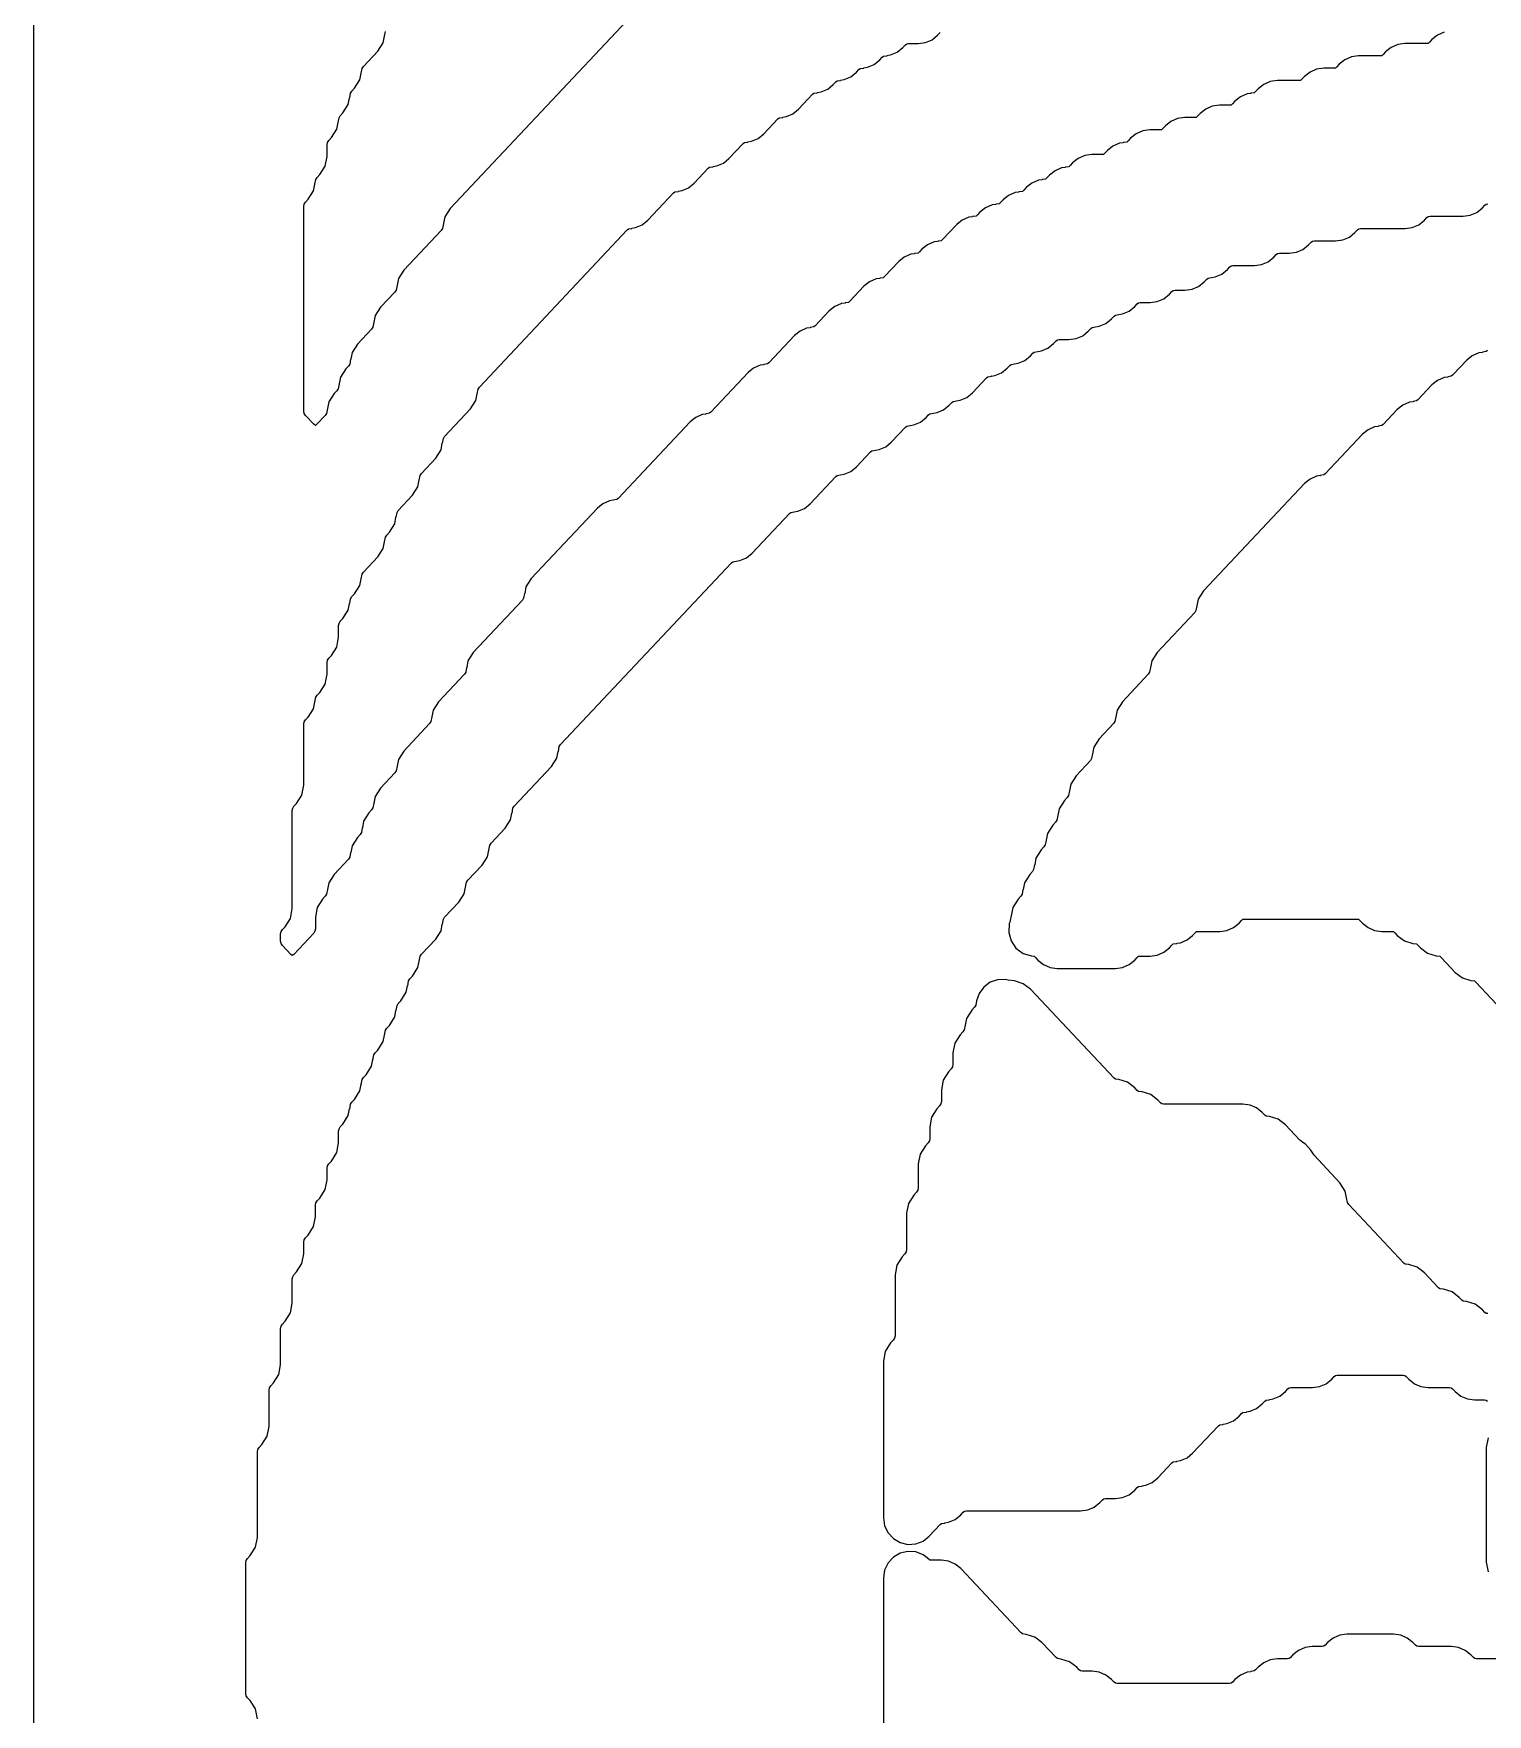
# Model space of a CAD drawing. Header units: millimetres. Extents: x 10 to 410, y 18 to 283.
# Drawn here: x 148 to 175.4, y 83.65 to 115.33 of the extents above; entities that cross this region are included whole.
import ezdxf

# ---------------------------------------------------------------- set-up
doc = ezdxf.new("R2010")
doc.units = ezdxf.units.MM
doc.layers.add('CUT', color=1, linetype='Continuous')

msp = doc.modelspace()

# ---------------------------------------------------------------- linework, layer by layer
at = {"layer": 'CUT'}
msp.add_lwpolyline([(190.134, 21), (198.134, 21), (198.134, 24), (211.2679, 24), (211.2679, 144), (198.134, 144), (198.134, 147), (190.134, 147), (190.134, 144), (169.134, 144), (169.134, 147), (161.134, 147), (161.134, 144), (148, 144), (148, 24), (161.134, 24), (161.134, 21), (169.134, 21), (169.134, 24), (190.134, 24)], close=True, dxfattribs=at)
for points in [[(159.2792, 115.6765), (155.8494, 112.0282), (155.7488, 111.8699), (155.7249, 111.7448), (155.7225, 111.7452), (155.7053, 111.6548), (155.6813, 111.617), (154.9756, 110.8663), (154.875, 110.7081), (154.8511, 110.5829), (154.8487, 110.5834), (154.8315, 110.493), (154.8075, 110.4552), (154.5387, 110.1692), (154.4381, 110.011), (154.4142, 109.8858), (154.4118, 109.8863), (154.3946, 109.7959), (154.3706, 109.7581), (154.1018, 109.4722), (154.0012, 109.3139), (153.9773, 109.1887), (153.9749, 109.1892), (153.9577, 109.0988), (153.9337, 109.061), (153.8833, 109.0074), (153.7828, 108.8491), (153.7589, 108.724), (153.7565, 108.7245), (153.7392, 108.634), (153.7152, 108.5962), (153.6649, 108.5427), (153.5643, 108.3844), (153.5404, 108.2593), (153.538, 108.2597), (153.5208, 108.1693), (153.4968, 108.1315), (153.3387, 107.9634), (153.3107, 107.942), (153.2827, 107.9634), (153.1246, 108.1315), (153.1006, 108.1693), (153.0923, 108.2133), (153.0923, 112.0689), (153.1006, 112.1129), (153.1246, 112.1506), (153.175, 112.2042), (153.2755, 112.3625), (153.2994, 112.4876), (153.3018, 112.4872), (153.3191, 112.5776), (153.3431, 112.6154), (153.3934, 112.6689), (153.494, 112.8272), (153.5292, 113.0114), (153.5292, 113.2307), (153.5375, 113.2747), (153.5616, 113.3125), (153.6119, 113.366), (153.7124, 113.5243), (153.7363, 113.6494), (153.7387, 113.649), (153.756, 113.7394), (153.78, 113.7772), (153.8303, 113.8308), (153.9309, 113.989), (153.9548, 114.1142), (153.9572, 114.1137), (153.9744, 114.2041), (153.9985, 114.2419), (154.0488, 114.2955), (154.1493, 114.4538), (154.1732, 114.5789), (154.1756, 114.5784), (154.1929, 114.6689), (154.2169, 114.7067), (154.4857, 114.9926), (154.5862, 115.1509), (154.6101, 115.276), (154.6125, 115.2755), (154.6298, 115.366)], [(174.5822, 115.3509), (174.4577, 115.2971), (174.3523, 115.2118), (174.3053, 115.1617), (174.28, 115.1413), (174.2479, 115.1369), (173.8428, 115.1369), (173.7084, 115.1185), (173.5839, 115.0647), (173.4785, 114.9794), (173.4315, 114.9294), (173.4062, 114.909), (173.3741, 114.9046), (172.969, 114.9046), (172.8346, 114.8862), (172.7101, 114.8323), (172.6047, 114.747), (172.5577, 114.697), (172.5324, 114.6766), (172.5003, 114.6722), (172.3136, 114.6722), (172.1793, 114.6538), (172.0548, 114.6), (171.9493, 114.5147), (171.9023, 114.4647), (171.8771, 114.4442), (171.8449, 114.4398), (171.4398, 114.4398), (171.3055, 114.4214), (171.181, 114.3676), (171.0755, 114.2823), (171.0285, 114.2323), (171.0033, 114.2119), (170.9374, 114.2028), (170.938, 114.1986), (170.8686, 114.1891), (170.7441, 114.1352), (170.6386, 114.0499), (170.5916, 113.9999), (170.5664, 113.9795), (170.5342, 113.9751), (170.3476, 113.9751), (170.2132, 113.9567), (170.0887, 113.9029), (169.9833, 113.8176), (169.9363, 113.7676), (169.911, 113.7471), (169.8789, 113.7427), (169.6922, 113.7427), (169.5579, 113.7243), (169.4334, 113.6705), (169.3279, 113.5852), (169.2809, 113.5352), (169.2557, 113.5148), (169.2235, 113.5104), (169.0369, 113.5104), (168.9025, 113.492), (168.778, 113.4382), (168.6726, 113.3529), (168.6256, 113.3028), (168.6003, 113.2824), (168.5344, 113.2734), (168.535, 113.2691), (168.4656, 113.2596), (168.3411, 113.2058), (168.2357, 113.1205), (168.1887, 113.0705), (168.1634, 113.05), (168.1313, 113.0456), (167.9446, 113.0456), (167.8103, 113.0272), (167.6858, 112.9734), (167.5803, 112.8881), (167.5333, 112.8381), (167.5081, 112.8177), (167.4422, 112.8087), (167.4428, 112.8044), (167.3734, 112.7949), (167.2489, 112.7411), (167.1434, 112.6558), (167.0964, 112.6057), (167.0712, 112.5853), (167.0053, 112.5763), (167.0059, 112.572), (166.9365, 112.5625), (166.812, 112.5087), (166.7065, 112.4234), (166.6595, 112.3734), (166.6343, 112.3529), (166.5684, 112.3439), (166.5689, 112.3397), (166.4996, 112.3302), (166.3751, 112.2763), (166.2696, 112.191), (166.2226, 112.141), (166.1974, 112.1206), (166.1315, 112.1116), (166.132, 112.1073), (166.0627, 112.0978), (165.9382, 112.044), (165.8327, 111.9587), (165.7857, 111.9086), (165.7605, 111.8882), (165.6946, 111.8792), (165.6951, 111.8749), (165.6258, 111.8654), (165.5013, 111.8116), (165.3958, 111.7263), (165.1304, 111.4439), (165.1051, 111.4235), (165.0392, 111.4145), (165.0398, 111.4102), (164.9704, 111.4007), (164.8459, 111.3469), (164.7405, 111.2616), (164.6935, 111.2115), (164.6682, 111.1911), (164.6023, 111.1821), (164.6029, 111.1778), (164.5335, 111.1683), (164.409, 111.1145), (164.3036, 111.0292), (164.0381, 110.7468), (164.0129, 110.7264), (163.947, 110.7174), (163.9475, 110.7131), (163.8782, 110.7036), (163.7537, 110.6498), (163.6482, 110.5645), (163.3828, 110.2821), (163.3575, 110.2617), (163.2916, 110.2526), (163.2922, 110.2484), (163.2228, 110.2389), (163.0983, 110.185), (162.9929, 110.0997), (162.7274, 109.8173), (162.7022, 109.7969), (162.6363, 109.7879), (162.6368, 109.7836), (162.5675, 109.7741), (162.443, 109.7203), (162.3375, 109.635), (161.8536, 109.1203), (161.8284, 109.0998), (161.7625, 109.0908), (161.763, 109.0865), (161.6937, 109.077), (161.5692, 109.0232), (161.4637, 108.9379), (160.7613, 108.1908), (160.7361, 108.1704), (160.6702, 108.1614), (160.6708, 108.1571), (160.6014, 108.1476), (160.4769, 108.0938), (160.3715, 108.0085), (159.0137, 106.5642), (158.9885, 106.5438), (158.9226, 106.5348), (158.9232, 106.5305), (158.8538, 106.521), (158.7293, 106.4672), (158.6239, 106.3819), (157.3785, 105.0572), (157.278, 104.8989), (157.2541, 104.7738), (157.2517, 104.7743), (157.2344, 104.6838), (157.2104, 104.646), (156.2863, 103.663), (156.1857, 103.5047), (156.1618, 103.3796), (156.1594, 103.3801), (156.1422, 103.2896), (156.1182, 103.2518), (155.6309, 102.7336), (155.5304, 102.5753), (155.5065, 102.4501), (155.5041, 102.4506), (155.4868, 102.3602), (155.4628, 102.3224), (154.9756, 101.8041), (154.875, 101.6458), (154.8511, 101.5207), (154.8487, 101.5211), (154.8315, 101.4307), (154.8075, 101.3929), (154.5387, 101.107), (154.4381, 100.9487), (154.4142, 100.8236), (154.4118, 100.824), (154.3946, 100.7336), (154.3706, 100.6958), (154.3202, 100.6423), (154.2197, 100.484), (154.1958, 100.3589), (154.1934, 100.3593), (154.1761, 100.2689), (154.1521, 100.2311), (154.1018, 100.1775), (154.0012, 100.0193), (153.9773, 99.8941), (153.9749, 99.8946), (153.9577, 99.8042), (153.9337, 99.7664), (153.6649, 99.4805), (153.5643, 99.3222), (153.5404, 99.197), (153.538, 99.1975), (153.5208, 99.1071), (153.4968, 99.0693), (153.4464, 99.0157), (153.3459, 98.8574), (153.3107, 98.6732), (153.3107, 98.4539), (153.3023, 98.41), (153.2783, 98.3722), (152.9018, 97.9717), (152.8738, 97.9503), (152.8458, 97.9717), (152.6877, 98.1398), (152.6637, 98.1776), (152.6554, 98.2216), (152.6554, 98.3593), (152.6637, 98.4033), (152.6877, 98.4411), (152.7381, 98.4947), (152.8386, 98.6529), (152.8738, 98.8371), (152.8738, 100.683), (152.8822, 100.727), (152.9062, 100.7648), (152.9565, 100.8183), (153.0571, 100.9766), (153.0923, 101.1608), (153.0923, 102.3095), (153.1006, 102.3535), (153.1246, 102.3913), (153.175, 102.4449), (153.2755, 102.6031), (153.2994, 102.7283), (153.3018, 102.7278), (153.3191, 102.8183), (153.3431, 102.856), (153.3934, 102.9096), (153.494, 103.0679), (153.5292, 103.2521), (153.5292, 103.4714), (153.5375, 103.5153), (153.5616, 103.5531), (153.6119, 103.6067), (153.7124, 103.765), (153.7476, 103.9492), (153.7476, 104.1685), (153.756, 104.2124), (153.78, 104.2502), (153.8303, 104.3038), (153.9309, 104.4621), (153.9548, 104.5872), (153.9572, 104.5867), (153.9744, 104.6772), (153.9985, 104.715), (154.0488, 104.7685), (154.1493, 104.9268), (154.1732, 105.0519), (154.1756, 105.0515), (154.1929, 105.1419), (154.2169, 105.1797), (154.4857, 105.4656), (154.5862, 105.6239), (154.6101, 105.749), (154.6125, 105.7486), (154.6298, 105.839), (154.6538, 105.8768), (154.7041, 105.9303), (154.8047, 106.0886), (154.8286, 106.2138), (154.831, 106.2133), (154.8482, 106.3037), (154.8723, 106.3415), (155.141, 106.6274), (155.2416, 106.7857), (155.2655, 106.9108), (155.2679, 106.9104), (155.2852, 107.0008), (155.3092, 107.0386), (155.5779, 107.3245), (155.6785, 107.4828), (155.7024, 107.6079), (155.7048, 107.6075), (155.7221, 107.6979), (155.7461, 107.7357), (156.2333, 108.254), (156.3338, 108.4123), (156.3577, 108.5374), (156.3601, 108.5369), (156.3774, 108.6274), (156.4014, 108.6652), (159.1855, 111.6266), (159.2108, 111.6471), (159.2767, 111.6561), (159.2761, 111.6603), (159.3455, 111.6698), (159.47, 111.7237), (159.5754, 111.809), (160.0593, 112.3237), (160.0846, 112.3441), (160.1505, 112.3532), (160.1499, 112.3574), (160.2193, 112.3669), (160.3438, 112.4208), (160.4492, 112.5061), (160.7147, 112.7885), (160.7399, 112.8089), (160.8058, 112.8179), (160.8052, 112.8222), (160.8746, 112.8317), (160.9991, 112.8855), (161.1046, 112.9708), (161.37, 113.2532), (161.3953, 113.2736), (161.4612, 113.2826), (161.4606, 113.2869), (161.53, 113.2964), (161.6545, 113.3502), (161.7599, 113.4355), (162.0254, 113.7179), (162.0506, 113.7383), (162.1165, 113.7474), (162.1159, 113.7516), (162.1853, 113.7611), (162.3098, 113.815), (162.4153, 113.9003), (162.6807, 114.1827), (162.706, 114.2031), (162.7719, 114.2121), (162.7713, 114.2164), (162.8407, 114.2259), (162.9652, 114.2797), (163.0706, 114.365), (163.1176, 114.415), (163.1429, 114.4354), (163.2088, 114.4445), (163.2082, 114.4487), (163.2776, 114.4582), (163.4021, 114.5121), (163.5075, 114.5974), (163.5545, 114.6474), (163.5798, 114.6678), (163.6457, 114.6768), (163.6451, 114.6811), (163.7145, 114.6906), (163.839, 114.7444), (163.9444, 114.8297), (163.9914, 114.8797), (164.0167, 114.9002), (164.0826, 114.9092), (164.082, 114.9135), (164.1514, 114.923), (164.2759, 114.9768), (164.3813, 115.0621), (164.4283, 115.1121), (164.4536, 115.1325), (164.4857, 115.1369), (164.6724, 115.1369), (164.8067, 115.1553), (164.9312, 115.2092), (165.0367, 115.2945), (165.0837, 115.3445)], [(152.2185, 83.5695), (152.1833, 83.7537), (152.0827, 83.912), (152.0324, 83.9655), (152.0084, 84.0033), (152, 84.0473), (152, 86.5087), (152.0084, 86.5527), (152.0324, 86.5905), (152.0827, 86.644), (152.1833, 86.8023), (152.2185, 86.9865), (152.2185, 88.6), (152.2268, 88.644), (152.2508, 88.6818), (152.3012, 88.7353), (152.4017, 88.8936), (152.4369, 89.0778), (152.4369, 89.7618), (152.4453, 89.8058), (152.4693, 89.8436), (152.5196, 89.8971), (152.6202, 90.0554), (152.6554, 90.2396), (152.6554, 90.9237), (152.6637, 90.9676), (152.6877, 91.0054), (152.7381, 91.059), (152.8386, 91.2173), (152.8738, 91.4014), (152.8738, 91.8531), (152.8822, 91.8971), (152.9062, 91.9349), (152.9565, 91.9884), (153.0571, 92.1467), (153.0923, 92.3309), (153.0923, 92.5502), (153.1006, 92.5942), (153.1246, 92.632), (153.175, 92.6855), (153.2755, 92.8438), (153.3107, 93.028), (153.3107, 93.2473), (153.3191, 93.2913), (153.3431, 93.3291), (153.3934, 93.3826), (153.494, 93.5409), (153.5292, 93.7251), (153.5292, 93.9444), (153.5375, 93.9884), (153.5616, 94.0262), (153.6119, 94.0797), (153.7124, 94.238), (153.7476, 94.4222), (153.7476, 94.6415), (153.756, 94.6855), (153.78, 94.7233), (153.8303, 94.7768), (153.9309, 94.9351), (153.9548, 95.0602), (153.9572, 95.0598), (153.9744, 95.1502), (153.9985, 95.188), (154.0488, 95.2415), (154.1493, 95.3998), (154.1732, 95.525), (154.1756, 95.5245), (154.1929, 95.6149), (154.2169, 95.6527), (154.2672, 95.7063), (154.3678, 95.8646), (154.3917, 95.9897), (154.3941, 95.9892), (154.4113, 96.0797), (154.4354, 96.1174), (154.4857, 96.171), (154.5862, 96.3293), (154.6101, 96.4544), (154.6125, 96.454), (154.6298, 96.5444), (154.6538, 96.5822), (154.7041, 96.6357), (154.8047, 96.794), (154.8286, 96.9191), (154.831, 96.9187), (154.8482, 97.0091), (154.8723, 97.0469), (154.9226, 97.1005), (155.0231, 97.2587), (155.047, 97.3839), (155.0494, 97.3834), (155.0667, 97.4739), (155.0907, 97.5116), (155.141, 97.5652), (155.2416, 97.7235), (155.2655, 97.8486), (155.2679, 97.8481), (155.2852, 97.9386), (155.3092, 97.9764), (155.5779, 98.2623), (155.6785, 98.4206), (155.7024, 98.5457), (155.7048, 98.5452), (155.7221, 98.6357), (155.7461, 98.6735), (156.0149, 98.9594), (156.1154, 99.1177), (156.1393, 99.2428), (156.1417, 99.2423), (156.159, 99.3328), (156.183, 99.3706), (156.4518, 99.6565), (156.5523, 99.8148), (156.5762, 99.9399), (156.5786, 99.9394), (156.5959, 100.0299), (156.6199, 100.0677), (156.8887, 100.3536), (156.9892, 100.5119), (157.0131, 100.637), (157.0155, 100.6365), (157.0328, 100.727), (157.0568, 100.7648), (157.7625, 101.5154), (157.863, 101.6737), (157.8869, 101.7988), (157.8893, 101.7984), (157.9066, 101.8888), (157.9306, 101.9266), (161.1516, 105.3528), (161.1768, 105.3732), (161.2427, 105.3822), (161.2421, 105.3865), (161.3115, 105.396), (161.436, 105.4498), (161.5415, 105.5351), (162.2438, 106.2822), (162.2691, 106.3027), (162.335, 106.3117), (162.3344, 106.3159), (162.4038, 106.3254), (162.5283, 106.3793), (162.6337, 106.4646), (163.1176, 106.9793), (163.1429, 106.9997), (163.2088, 107.0088), (163.2082, 107.013), (163.2776, 107.0225), (163.4021, 107.0764), (163.5075, 107.1617), (163.773, 107.4441), (163.7982, 107.4645), (163.8641, 107.4735), (163.8635, 107.4778), (163.9329, 107.4873), (164.0574, 107.5411), (164.1629, 107.6264), (164.4283, 107.9088), (164.4536, 107.9292), (164.5195, 107.9382), (164.5189, 107.9425), (164.5883, 107.952), (164.7128, 108.0058), (164.8182, 108.0911), (164.8652, 108.1412), (164.8905, 108.1616), (164.9564, 108.1706), (164.9558, 108.1749), (165.0252, 108.1844), (165.1497, 108.2382), (165.2551, 108.3235), (165.3021, 108.3735), (165.3274, 108.3939), (165.3933, 108.403), (165.3927, 108.4072), (165.4621, 108.4167), (165.5866, 108.4706), (165.692, 108.5559), (165.9575, 108.8383), (165.9827, 108.8587), (166.0486, 108.8677), (166.0481, 108.872), (166.1174, 108.8815), (166.2419, 108.9353), (166.3474, 109.0206), (166.3944, 109.0706), (166.4196, 109.091), (166.4855, 109.1001), (166.485, 109.1043), (166.5543, 109.1138), (166.6788, 109.1677), (166.7843, 109.253), (166.8313, 109.303), (166.8565, 109.3234), (166.9224, 109.3324), (166.9219, 109.3367), (166.9912, 109.3462), (167.1157, 109.4), (167.2212, 109.4853), (167.2682, 109.5353), (167.2934, 109.5558), (167.3256, 109.5602), (167.5122, 109.5602), (167.6466, 109.5786), (167.7711, 109.6324), (167.8765, 109.7177), (167.9235, 109.7677), (167.9488, 109.7881), (168.0147, 109.7972), (168.0141, 109.8014), (168.0835, 109.8109), (168.208, 109.8648), (168.3134, 109.9501), (168.3604, 110.0001), (168.3857, 110.0205), (168.4516, 110.0295), (168.451, 110.0338), (168.5204, 110.0433), (168.6449, 110.0971), (168.7503, 110.1824), (168.7973, 110.2324), (168.8226, 110.2529), (168.8547, 110.2573), (169.0414, 110.2573), (169.1757, 110.2757), (169.3002, 110.3295), (169.4057, 110.4148), (169.4527, 110.4648), (169.4779, 110.4852), (169.5101, 110.4896), (169.6967, 110.4896), (169.8311, 110.508), (169.9556, 110.5618), (170.061, 110.6471), (170.1081, 110.6972), (170.1333, 110.7176), (170.1992, 110.7266), (170.1986, 110.7309), (170.268, 110.7404), (170.3925, 110.7942), (170.4979, 110.8795), (170.545, 110.9295), (170.5702, 110.95), (170.6023, 110.9544), (171.0074, 110.9544), (171.1418, 110.9728), (171.2663, 111.0266), (171.3717, 111.1119), (171.4188, 111.1619), (171.444, 111.1823), (171.4761, 111.1867), (171.6628, 111.1867), (171.7972, 111.2051), (171.9216, 111.2589), (172.0271, 111.3442), (172.0741, 111.3943), (172.0993, 111.4147), (172.1315, 111.4191), (172.5366, 111.4191), (172.671, 111.4375), (172.7954, 111.4913), (172.9009, 111.5766), (172.9479, 111.6266), (172.9731, 111.6471), (173.0053, 111.6515), (173.8473, 111.6515), (173.9817, 111.6698), (174.1061, 111.7237), (174.2116, 111.809), (174.2586, 111.859), (174.2838, 111.8794), (174.316, 111.8838), (174.9395, 111.8838), (175.0739, 111.9022), (175.1984, 111.956), (175.3038, 112.0413), (175.3509, 112.0914), (175.3761, 112.1118), (175.4083, 112.1162)], [(175.3975, 109.3526), (175.3723, 109.3322), (175.3064, 109.3232), (175.307, 109.3189), (175.2376, 109.3094), (175.1131, 109.2556), (175.0077, 109.1703), (174.7422, 108.8879), (174.7169, 108.8675), (174.651, 108.8585), (174.6516, 108.8542), (174.5822, 108.8447), (174.4577, 108.7908), (174.3523, 108.7055), (174.0868, 108.4232), (174.0616, 108.4027), (173.9957, 108.3937), (173.9963, 108.3894), (173.9269, 108.3799), (173.8024, 108.3261), (173.6969, 108.2408), (173.4315, 107.9584), (173.4062, 107.938), (173.3403, 107.929), (173.3409, 107.9247), (173.2715, 107.9152), (173.147, 107.8614), (173.0416, 107.7761), (172.3392, 107.029), (172.314, 107.0086), (172.2481, 106.9995), (172.2487, 106.9953), (172.1793, 106.9858), (172.0548, 106.9319), (171.9493, 106.8466), (170.0486, 104.8248), (169.9481, 104.6666), (169.9242, 104.5414), (169.9218, 104.5419), (169.9045, 104.4515), (169.8805, 104.4137), (169.1748, 103.663), (169.0743, 103.5047), (169.0504, 103.3796), (169.048, 103.3801), (169.0307, 103.2896), (169.0067, 103.2518), (168.5195, 102.7336), (168.4189, 102.5753), (168.3951, 102.4501), (168.3926, 102.4506), (168.3754, 102.3602), (168.3514, 102.3224), (168.0826, 102.0365), (167.982, 101.8782), (167.9582, 101.7531), (167.9557, 101.7535), (167.9385, 101.6631), (167.9145, 101.6253), (167.6457, 101.3394), (167.5451, 101.1811), (167.5213, 101.056), (167.5188, 101.0564), (167.5016, 100.966), (167.4776, 100.9282), (167.4272, 100.8746), (167.3267, 100.7164), (167.3028, 100.5912), (167.3004, 100.5917), (167.2831, 100.5013), (167.2591, 100.4635), (167.2088, 100.4099), (167.1082, 100.2516), (167.0844, 100.1265), (167.0819, 100.127), (167.0647, 100.0365), (167.0407, 99.9987), (166.9903, 99.9452), (166.8898, 99.7869), (166.8659, 99.6618), (166.8635, 99.6622), (166.8462, 99.5718), (166.8222, 99.534), (166.7719, 99.4805), (166.6713, 99.3222), (166.6475, 99.197), (166.645, 99.1975), (166.6278, 99.1071), (166.6038, 99.0693), (166.5534, 99.0157), (166.4529, 98.8574), (166.429, 98.7323), (166.4266, 98.7328), (166.3978, 98.5821), (166.3862, 98.5546), (166.3753, 98.389), (166.4192, 98.229), (166.5131, 98.0921), (166.6466, 97.9935), (166.805, 97.944), (166.8527, 97.9375), (166.878, 97.9171), (166.925, 97.8671), (167.0304, 97.7818), (167.1549, 97.7279), (167.2893, 97.7095), (168.386, 97.7095), (168.5204, 97.7279), (168.6449, 97.7818), (168.7503, 97.8671), (168.7973, 97.9171), (168.8226, 97.9375), (168.8547, 97.9419), (169.0414, 97.9419), (169.1757, 97.9603), (169.3002, 98.0141), (169.4057, 98.0994), (169.4527, 98.1495), (169.4779, 98.1699), (169.5438, 98.1789), (169.5433, 98.1832), (169.6126, 98.1927), (169.7371, 98.2465), (169.8426, 98.3318), (169.8896, 98.3818), (169.9148, 98.4022), (169.947, 98.4066), (170.3521, 98.4066), (170.4865, 98.425), (170.6109, 98.4789), (170.7164, 98.5642), (170.7634, 98.6142), (170.7886, 98.6346), (170.8208, 98.639), (172.9372, 98.639), (172.9693, 98.6346), (172.9946, 98.6142), (173.0416, 98.5642), (173.147, 98.4789), (173.2715, 98.425), (173.4059, 98.4066), (173.5925, 98.4066), (173.6247, 98.4022), (173.6499, 98.3818), (173.6969, 98.3318), (173.8326, 98.2296), (173.9945, 98.1787), (174.0618, 98.1697), (174.0868, 98.1495), (174.1339, 98.0994), (174.2695, 97.9973), (174.4314, 97.9464), (174.4987, 97.9373), (174.5237, 97.9171), (174.7892, 97.6347), (174.9248, 97.5325), (175.0868, 97.4816), (175.1541, 97.4726), (175.1791, 97.4524), (175.663, 96.9376)], [(175.4083, 91.2033), (175.3761, 91.2077), (175.3509, 91.2281), (175.3038, 91.2782), (175.1682, 91.3803), (175.0063, 91.4312), (174.939, 91.4403), (174.914, 91.4605), (174.8669, 91.5105), (174.7313, 91.6127), (174.5694, 91.6636), (174.5021, 91.6726), (174.4771, 91.6929), (174.2116, 91.9753), (174.076, 92.0774), (173.914, 92.1283), (173.8467, 92.1374), (173.8217, 92.1576), (172.7852, 93.2601), (172.7612, 93.2979), (172.7439, 93.3884), (172.7415, 93.3879), (172.7176, 93.513), (172.6171, 93.6713), (172.1298, 94.1896), (172.0692, 94.2851), (171.9717, 94.3973), (171.9182, 94.4307), (171.8557, 94.4812), (171.5902, 94.7636), (171.4546, 94.8658), (171.2926, 94.9167), (171.2253, 94.9258), (171.2003, 94.946), (171.1533, 94.996), (171.0478, 95.0813), (170.9234, 95.1351), (170.789, 95.1535), (169.2916, 95.1535), (169.2595, 95.1579), (169.2342, 95.1783), (169.1872, 95.2284), (169.0516, 95.3305), (168.8896, 95.3814), (168.8224, 95.3905), (168.7973, 95.4107), (168.7503, 95.4607), (168.6147, 95.5629), (168.4527, 95.6138), (168.3855, 95.6228), (168.3604, 95.6431), (166.7843, 97.3197), (166.6487, 97.4218), (166.4867, 97.4727), (166.3658, 97.489), (166.3158, 97.5022), (166.1672, 97.4964), (166.027, 97.4471), (165.9074, 97.3588), (165.8191, 97.2392), (165.7699, 97.099), (165.754, 97.0158), (165.73, 96.978), (165.6796, 96.9244), (165.5791, 96.7661), (165.5552, 96.641), (165.5528, 96.6415), (165.5355, 96.551), (165.5115, 96.5133), (165.4612, 96.4597), (165.3606, 96.3014), (165.3255, 96.1172), (165.3255, 95.8979), (165.3171, 95.8539), (165.2931, 95.8162), (165.2427, 95.7626), (165.1422, 95.6043), (165.107, 95.4201), (165.107, 95.2008), (165.0986, 95.1569), (165.0746, 95.1191), (165.0243, 95.0655), (164.9237, 94.9072), (164.8886, 94.723), (164.8886, 94.5037), (164.8802, 94.4598), (164.8562, 94.422), (164.8058, 94.3684), (164.7053, 94.2101), (164.6701, 94.0259), (164.6701, 93.5743), (164.6617, 93.5303), (164.6377, 93.4925), (164.5874, 93.439), (164.4868, 93.2807), (164.4517, 93.0965), (164.4517, 92.4124), (164.4433, 92.3685), (164.4193, 92.3307), (164.3689, 92.2771), (164.2684, 92.1188), (164.2332, 91.9347), (164.2332, 90.7859), (164.2248, 90.7419), (164.2008, 90.7041), (164.1505, 90.6506), (164.0499, 90.4923), (164.0148, 90.3081), (164.0148, 87.3531), (164.0369, 87.2061), (164.1012, 87.0721), (164.2021, 86.963), (164.3306, 86.8883), (164.4754, 86.8547), (164.6236, 86.8651), (164.7623, 86.9187), (164.8791, 87.0106), (165.0837, 87.2283), (165.1089, 87.2487), (165.1748, 87.2577), (165.1742, 87.262), (165.2436, 87.2715), (165.3681, 87.3253), (165.4736, 87.4106), (165.5206, 87.4607), (165.5458, 87.4811), (165.578, 87.4855), (167.7307, 87.4855), (167.865, 87.5039), (167.9895, 87.5577), (168.095, 87.643), (168.142, 87.693), (168.1672, 87.7134), (168.1994, 87.7178), (168.386, 87.7178), (168.5204, 87.7362), (168.6449, 87.7901), (168.7503, 87.8754), (168.7973, 87.9254), (168.8226, 87.9458), (168.8885, 87.9548), (168.8879, 87.9591), (168.9573, 87.9686), (169.0818, 88.0224), (169.1872, 88.1077), (169.4527, 88.3901), (169.4779, 88.4105), (169.5438, 88.4196), (169.5433, 88.4238), (169.6126, 88.4333), (169.7371, 88.4872), (169.8426, 88.5725), (170.3265, 89.0872), (170.3517, 89.1076), (170.4176, 89.1167), (170.4171, 89.1209), (170.4865, 89.1304), (170.6109, 89.1843), (170.7164, 89.2696), (170.7634, 89.3196), (170.7886, 89.34), (170.8545, 89.349), (170.854, 89.3533), (170.9234, 89.3628), (171.0478, 89.4166), (171.1533, 89.5019), (171.2003, 89.5519), (171.2255, 89.5724), (171.2914, 89.5814), (171.2909, 89.5857), (171.3603, 89.5952), (171.4847, 89.649), (171.5902, 89.7343), (171.6372, 89.7843), (171.6624, 89.8047), (171.6946, 89.8091), (172.0997, 89.8091), (172.2341, 89.8275), (172.3585, 89.8813), (172.464, 89.9667), (172.511, 90.0167), (172.5362, 90.0371), (172.5684, 90.0415), (173.811, 90.0415), (173.8431, 90.0371), (173.8684, 90.0167), (173.9154, 89.9667), (174.0208, 89.8813), (174.1453, 89.8275), (174.2797, 89.8091), (174.6848, 89.8091), (174.7169, 89.8047), (174.7422, 89.7843), (174.7892, 89.7343), (174.8946, 89.649), (175.0191, 89.5952), (175.1535, 89.5768), (175.3401, 89.5768), (175.3723, 89.5724), (175.3975, 89.5519)], [(175.4094, 88.8657), (175.3742, 88.6815), (175.3742, 86.5218), (175.4094, 86.3376)], [(175.5586, 84.6971), (175.1898, 84.6971), (175.1576, 84.7015), (175.1324, 84.7219), (175.0854, 84.7719), (174.9799, 84.8572), (174.8555, 84.9111), (174.7211, 84.9295), (174.0976, 84.9295), (174.0654, 84.9339), (174.0402, 84.9543), (173.9931, 85.0043), (173.8877, 85.0896), (173.7632, 85.1434), (173.6288, 85.1618), (172.7505, 85.1618), (172.6162, 85.1434), (172.4917, 85.0896), (172.3862, 85.0043), (172.3392, 84.9543), (172.314, 84.9339), (172.2818, 84.9295), (172.0952, 84.9295), (171.9608, 84.9111), (171.8363, 84.8572), (171.7309, 84.7719), (171.6839, 84.7219), (171.6586, 84.7015), (171.6265, 84.6971), (171.4398, 84.6971), (171.3055, 84.6787), (171.181, 84.6249), (171.0755, 84.5396), (171.0285, 84.4895), (171.0033, 84.4691), (170.9374, 84.4601), (170.938, 84.4558), (170.8686, 84.4463), (170.7441, 84.3925), (170.6386, 84.3072), (170.5916, 84.2572), (170.5664, 84.2368), (170.5342, 84.2324), (168.4178, 84.2324), (168.3857, 84.2368), (168.3604, 84.2572), (168.3134, 84.3072), (168.208, 84.3925), (168.0835, 84.4463), (167.9491, 84.4647), (167.7625, 84.4647), (167.7303, 84.4691), (167.7051, 84.4895), (167.6581, 84.5396), (167.5225, 84.6417), (167.3605, 84.6926), (167.2932, 84.7017), (167.2682, 84.7219), (167.0027, 85.0043), (166.8671, 85.1065), (166.7051, 85.1574), (166.6378, 85.1664), (166.6128, 85.1866), (165.4736, 86.3985), (165.3681, 86.4838), (165.2436, 86.5376), (165.1093, 86.556), (164.9226, 86.556), (164.8905, 86.5604), (164.8388, 86.6023), (164.8366, 86.5996), (164.7623, 86.6581), (164.6236, 86.7117), (164.4754, 86.7221), (164.3306, 86.6885), (164.2021, 86.6138), (164.1012, 86.5046), (164.0369, 86.3706), (164.0148, 86.2237), (164.0148, 83.2687)]]:
    msp.add_lwpolyline(points, dxfattribs=at)

doc.saveas('drawing.dxf')
